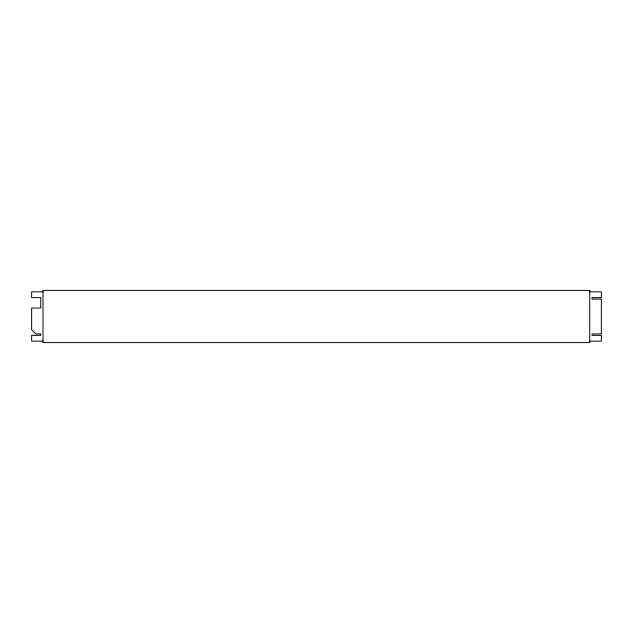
<?xml version="1.0" encoding="UTF-8"?>
<svg xmlns="http://www.w3.org/2000/svg" width="633" height="633" viewBox="0 0 633 633"><rect width="100%" height="100%" fill="white"/><g stroke="black" fill="none" stroke-linecap="round" stroke-linejoin="round"><path stroke-width="0.95" d="M43.02 291.845L31.65 291.845L31.65 297.645L40.749 297.645L40.749 308.026L31.65 308.026L31.65 329.769L35.749 333.963L40.749 333.963L40.749 335.355L31.65 335.355L31.65 341.155L43.02 341.155M589.75 291.845L601.35 291.845L601.35 297.645L592.069 297.645L592.069 299.093L601.35 299.093L601.35 333.908L592.069 333.908L592.069 335.355L601.35 335.355L601.35 341.155L589.75 341.155M589.75 290.397L43.02 290.397L43.02 342.603L589.75 342.603L589.75 290.397"/></g></svg>
